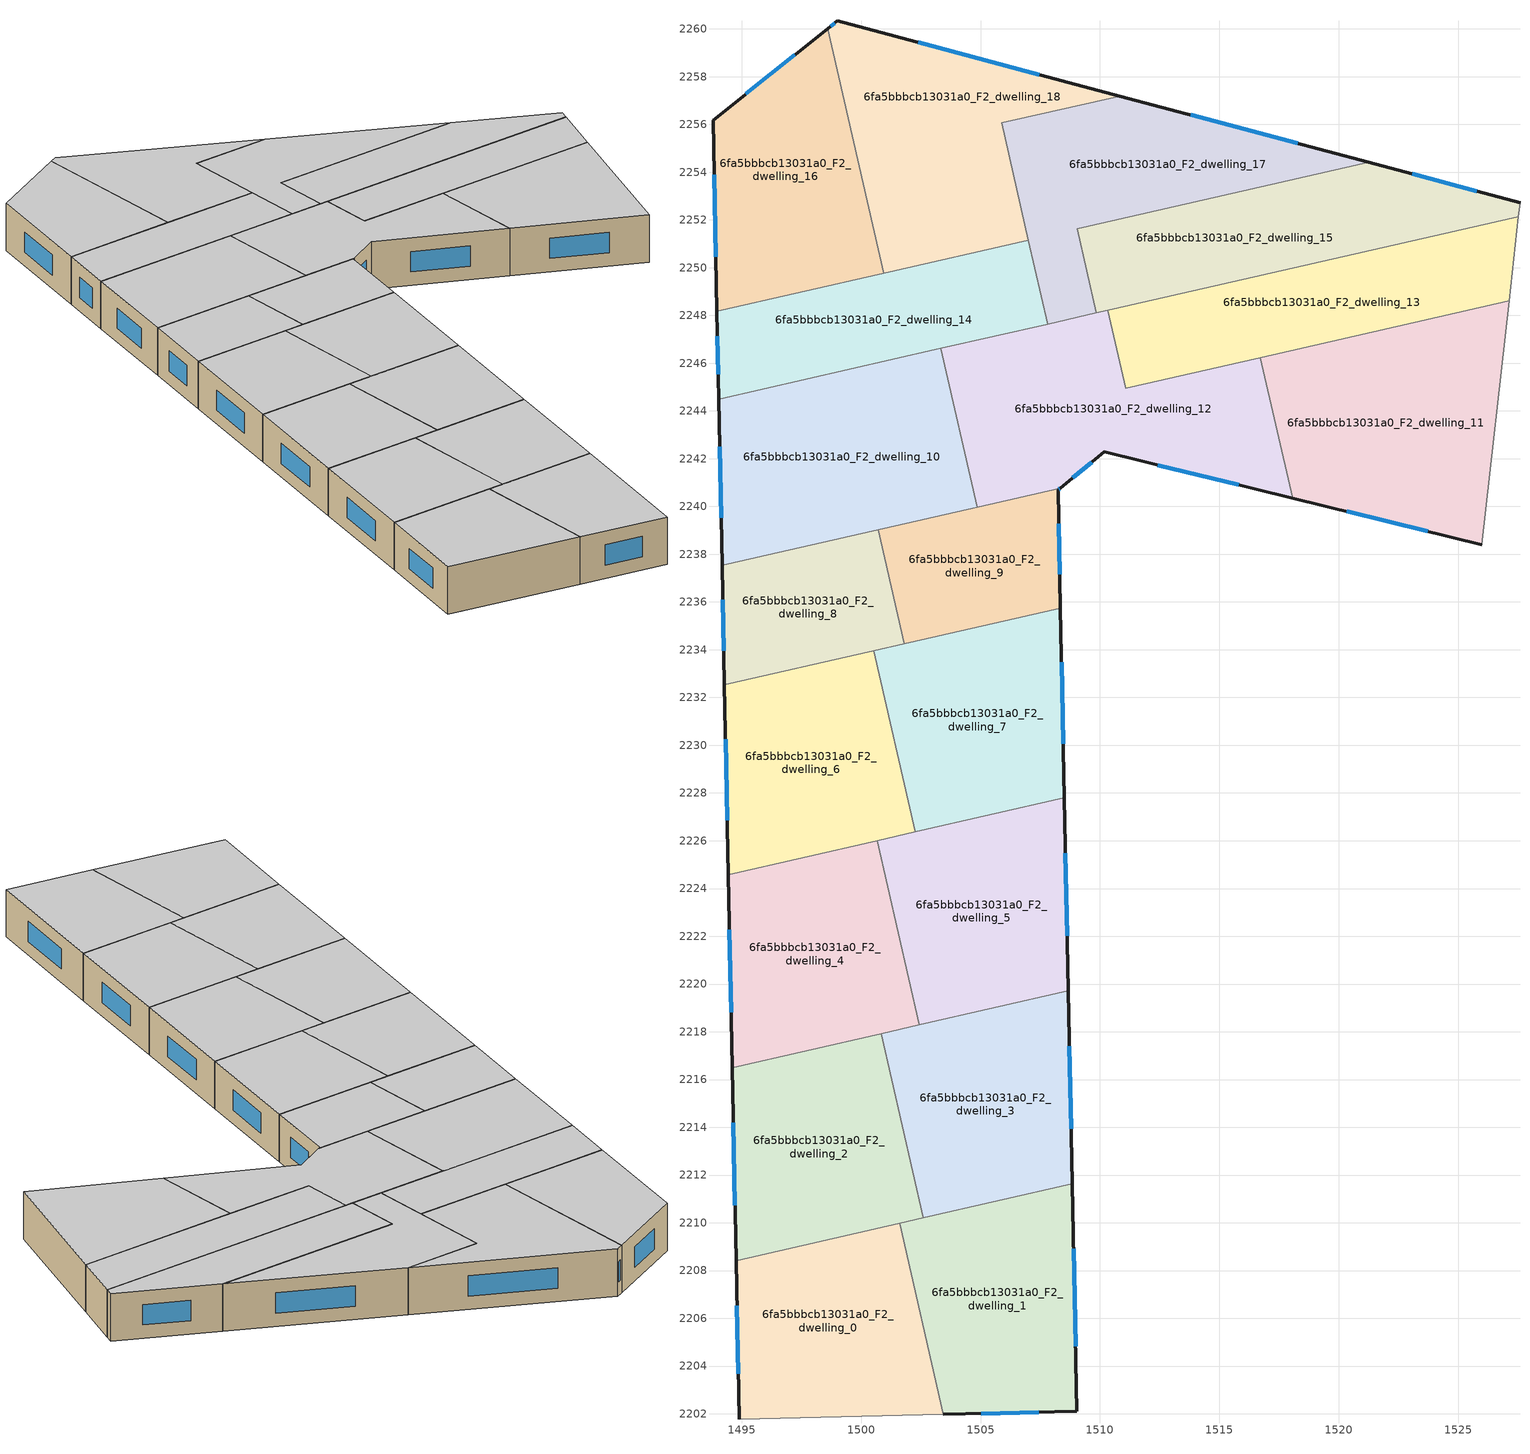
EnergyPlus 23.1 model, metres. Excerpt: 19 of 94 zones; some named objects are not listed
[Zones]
6fa5bbbcb13031a0_F2_dwelling_0
 floor to 6fa5bbbcb13031a0_F1_dwelling_0 (EU_floor_Construction): 1501.61,2209.98 1503.43,2201.97 1494.9,2201.78 1494.76,2208.42 z6
 wall outside (EU_wall_Construction): 1494.76,2208.42 1494.9,2201.78 z6:9
 wall adiabatic (EU_wall_Construction): 1494.9,2201.78 1503.43,2201.97 z6:9
 wall to 6fa5bbbcb13031a0_F2_dwelling_1 (EU_wall_Construction): 1503.43,2201.97 1501.61,2209.98 z6:9
 wall to 6fa5bbbcb13031a0_F2_dwelling_2 (EU_wall_Construction): 1501.61,2209.98 1494.76,2208.42 z6:9
 window (EU_Window_Construction): 1494.8,2206.52 1494.86,2203.68 z6.86:8.14
 ceiling to 6fa5bbbcb13031a0_F3_dwelling_0 (EU_floor_Construction): 1503.43,2201.97 1501.61,2209.98 1494.76,2208.42 1494.9,2201.78 z9
6fa5bbbcb13031a0_F2_dwelling_1
 floor to 6fa5bbbcb13031a0_F1_dwelling_1 (EU_floor_Construction): 1508.84,2211.63 1509.03,2202.1 1503.43,2201.97 1501.61,2209.98 z6
 wall outside (EU_wall_Construction): 1503.43,2201.97 1509.03,2202.1 1508.84,2211.63 z6:9
 wall to 6fa5bbbcb13031a0_F2_dwelling_3 (EU_wall_Construction): 1508.84,2211.63 1502.6,2210.2 z6:9
 wall to 6fa5bbbcb13031a0_F2_dwelling_2 (EU_wall_Construction): 1502.6,2210.21 1501.61,2209.98 z6:9
 window (EU_Window_Construction): 1505.03,2202.01 1507.43,2202.06 / 1508.98,2204.82 1508.9,2208.91 z6.86:8.14
 ceiling to 6fa5bbbcb13031a0_F3_dwelling_1 (EU_floor_Construction): 1509.03,2202.1 1508.84,2211.63 1501.61,2209.98 1503.43,2201.97 z9
6fa5bbbcb13031a0_F2_dwelling_10
 floor to 6fa5bbbcb13031a0_F1_dwelling_10 (EU_floor_Construction): 1503.34,2246.62 1504.86,2239.97 1504.66,2239.93 1494.17,2237.53 1494.03,2244.5 1503.15,2246.58 z6
 wall outside (EU_wall_Construction): 1494.03,2244.5 1494.17,2237.53 z6:9
 wall to 6fa5bbbcb13031a0_F2_dwelling_12 (EU_wall_Construction): 1504.86,2239.97 1503.34,2246.62 z6:9
 wall to 6fa5bbbcb13031a0_F2_dwelling_14 (EU_wall_Construction): 1503.34,2246.62 1503.15,2246.58 1494.03,2244.5 z6:9
 wall to 6fa5bbbcb13031a0_F2_dwelling_9 (EU_wall_Construction): 1500.71,2239.03 1504.66,2239.93 1504.86,2239.97 z6:9
 wall to 6fa5bbbcb13031a0_F2_dwelling_8 (EU_wall_Construction): 1494.17,2237.53 1500.71,2239.03 z6:9
 window (EU_Window_Construction): 1494.07,2242.51 1494.13,2239.52 z6.86:8.14
 ceiling to 6fa5bbbcb13031a0_F3_dwelling_10 (EU_floor_Construction): 1504.66,2239.93 1504.86,2239.97 1503.34,2246.62 1503.15,2246.58 1494.03,2244.5 1494.17,2237.53 z9
6fa5bbbcb13031a0_F2_dwelling_11
 floor to 6fa5bbbcb13031a0_F1_dwelling_11 (EU_floor_Construction): 1527.13,2248.61 1526,2238.4 1518.07,2240.35 1516.72,2246.24 z6
 wall outside (EU_wall_Construction): 1518.07,2240.35 1526,2238.4 z6:9
 wall to 6fa5bbbcb13031a0_F2_dwelling_12 (EU_wall_Construction): 1516.72,2246.24 1518.07,2240.35 z6:9
 wall adiabatic (EU_wall_Construction): 1526,2238.4 1527.13,2248.61 z6:9
 wall to 6fa5bbbcb13031a0_F2_dwelling_13 (EU_wall_Construction): 1527.13,2248.61 1516.72,2246.24 z6:9
 window (EU_Window_Construction): 1520.33,2239.79 1523.73,2238.96 z6.86:8.14
 ceiling to 6fa5bbbcb13031a0_F3_dwelling_11 (EU_floor_Construction): 1526,2238.4 1527.13,2248.61 1516.72,2246.24 1518.07,2240.35 z9
6fa5bbbcb13031a0_F2_dwelling_12
 floor to 6fa5bbbcb13031a0_F1_dwelling_12 (EU_floor_Construction): 1516.72,2246.24 1518.07,2240.35 1510.18,2242.28 1508.34,2240.77 1504.86,2239.97 1503.34,2246.62 1510.33,2248.21 1511.07,2244.95 z6
 wall outside (EU_wall_Construction): 1508.34,2240.77 1510.18,2242.28 1518.07,2240.35 z6:9
 wall to 6fa5bbbcb13031a0_F2_dwelling_13 (EU_wall_Construction): 1516.72,2246.24 1511.07,2244.95 1510.33,2248.21 z6:9
 wall to 6fa5bbbcb13031a0_F2_dwelling_17 (EU_wall_Construction): 1509.86,2248.11 1507.81,2247.64 z6:9
 wall to 6fa5bbbcb13031a0_F2_dwelling_9 (EU_wall_Construction): 1504.86,2239.97 1508.34,2240.77 z6:9
 wall to 6fa5bbbcb13031a0_F2_dwelling_14 (EU_wall_Construction): 1507.81,2247.64 1503.34,2246.62 z6:9
 wall to 6fa5bbbcb13031a0_F2_dwelling_15 (EU_wall_Construction): 1510.33,2248.21 1509.86,2248.11 z6:9
 window (EU_Window_Construction): 1512.43,2241.73 1515.81,2240.9 / 1508.86,2241.2 1509.65,2241.85 z6.86:8.14
 ceiling to 6fa5bbbcb13031a0_F3_dwelling_12 (EU_floor_Construction): 1518.07,2240.35 1516.72,2246.24 1511.07,2244.95 1510.33,2248.21 1503.34,2246.62 1504.86,2239.97 1508.34,2240.77 1510.18,2242.28 z9
6fa5bbbcb13031a0_F2_dwelling_13
 floor to 6fa5bbbcb13031a0_F1_dwelling_13 (EU_floor_Construction): 1527.53,2252.14 1527.13,2248.61 1511.07,2244.95 1510.33,2248.21 z6
 wall adiabatic (EU_wall_Construction): 1527.13,2248.61 1527.53,2252.14 z6:9
 wall to 6fa5bbbcb13031a0_F2_dwelling_15 (EU_wall_Construction): 1527.53,2252.14 1510.33,2248.21 z6:9
 ceiling to 6fa5bbbcb13031a0_F3_dwelling_13 (EU_floor_Construction): 1527.13,2248.61 1527.53,2252.14 1510.33,2248.21 1511.07,2244.95 z9
6fa5bbbcb13031a0_F2_dwelling_14
 floor to 6fa5bbbcb13031a0_F1_dwelling_14 (EU_floor_Construction): 1507,2251.16 1507.81,2247.64 1494.03,2244.5 1493.96,2248.17 z6
 wall outside (EU_wall_Construction): 1493.96,2248.17 1494.03,2244.5 z6:9
 wall to 6fa5bbbcb13031a0_F2_dwelling_17 (EU_wall_Construction): 1507.81,2247.64 1507,2251.15 z6:9
 wall to 6fa5bbbcb13031a0_F2_dwelling_16 (EU_wall_Construction): 1500.94,2249.77 1493.96,2248.17 z6:9
 wall to 6fa5bbbcb13031a0_F2_dwelling_18 (EU_wall_Construction): 1507,2251.16 1500.94,2249.77 z6:9
 window (EU_Window_Construction): 1493.98,2247.12 1494.01,2245.55 z6.86:8.14
 ceiling to 6fa5bbbcb13031a0_F3_dwelling_14 (EU_floor_Construction): 1507.81,2247.64 1507,2251.16 1493.96,2248.17 1494.03,2244.5 z9
6fa5bbbcb13031a0_F2_dwelling_15
 floor to 6fa5bbbcb13031a0_F1_dwelling_15 (EU_floor_Construction): 1527.59,2252.73 1527.53,2252.14 1509.85,2248.11 1509.05,2251.62 1521.27,2254.41 z6
 wall outside (EU_wall_Construction): 1527.59,2252.73 1521.27,2254.41 z6:9
 wall to 6fa5bbbcb13031a0_F2_dwelling_17 (EU_wall_Construction): 1521.27,2254.41 1509.05,2251.62 1509.85,2248.11 z6:9
 wall adiabatic (EU_wall_Construction): 1527.53,2252.14 1527.59,2252.73 z6:9
 window (EU_Window_Construction): 1525.79,2253.21 1523.07,2253.93 z6.86:8.14
 ceiling to 6fa5bbbcb13031a0_F3_dwelling_15 (EU_floor_Construction): 1527.53,2252.14 1527.59,2252.73 1521.27,2254.41 1509.05,2251.62 1509.85,2248.11 z9
6fa5bbbcb13031a0_F2_dwelling_16
 floor to 6fa5bbbcb13031a0_F1_dwelling_16 (EU_floor_Construction): 1498.6,2260.01 1500.94,2249.77 1493.96,2248.17 1493.79,2256.18 z6
 wall outside (EU_wall_Construction): 1498.6,2260.01 1493.79,2256.18 1493.96,2248.17 z6:9
 wall to 6fa5bbbcb13031a0_F2_dwelling_18 (EU_wall_Construction): 1500.94,2249.77 1498.6,2260.01 z6:9
 window (EU_Window_Construction): 1497.23,2258.92 1495.17,2257.27 / 1493.84,2253.89 1493.91,2250.46 z6.86:8.14
 ceiling to 6fa5bbbcb13031a0_F3_dwelling_16 (EU_floor_Construction): 1500.94,2249.77 1498.6,2260.01 1493.79,2256.18 1493.96,2248.17 z9
6fa5bbbcb13031a0_F2_dwelling_17
 floor to 6fa5bbbcb13031a0_F1_dwelling_17 (EU_floor_Construction): 1521.27,2254.41 1509.05,2251.62 1509.85,2248.11 1507.81,2247.64 1505.88,2256.06 1510.82,2257.19 z6
 wall outside (EU_wall_Construction): 1521.27,2254.41 1510.82,2257.19 z6:9
 wall to 6fa5bbbcb13031a0_F2_dwelling_18 (EU_wall_Construction): 1510.82,2257.19 1505.88,2256.06 1507,2251.16 z6:9
 window (EU_Window_Construction): 1518.28,2255.2 1513.81,2256.39 z6.86:8.14
 ceiling to 6fa5bbbcb13031a0_F3_dwelling_17 (EU_floor_Construction): 1521.27,2254.41 1510.82,2257.19 1505.88,2256.06 1507.81,2247.64 1509.85,2248.11 1509.05,2251.62 z9
6fa5bbbcb13031a0_F2_dwelling_18
 floor to 6fa5bbbcb13031a0_F1_dwelling_18 (EU_floor_Construction): 1510.82,2257.19 1505.88,2256.06 1507,2251.16 1500.94,2249.77 1498.6,2260.01 1499.01,2260.33 z6
 wall outside (EU_wall_Construction): 1510.82,2257.19 1499.01,2260.33 1498.6,2260.01 z6:9
 window (EU_Window_Construction): 1498.89,2260.24 1498.72,2260.1 / 1507.45,2258.09 1502.38,2259.43 z6.86:8.14
 ceiling to 6fa5bbbcb13031a0_F3_dwelling_18 (EU_floor_Construction): 1507,2251.16 1505.88,2256.06 1510.82,2257.19 1499.01,2260.33 1498.6,2260.01 1500.94,2249.77 z9
6fa5bbbcb13031a0_F2_dwelling_2
 floor to 6fa5bbbcb13031a0_F1_dwelling_2 (EU_floor_Construction): 1500.84,2217.92 1502.6,2210.21 1494.76,2208.42 1494.6,2216.5 z6
 wall outside (EU_wall_Construction): 1494.6,2216.5 1494.76,2208.42 z6:9
 wall to 6fa5bbbcb13031a0_F2_dwelling_3 (EU_wall_Construction): 1502.6,2210.21 1500.84,2217.92 z6:9
 wall to 6fa5bbbcb13031a0_F2_dwelling_4 (EU_wall_Construction): 1500.84,2217.92 1494.6,2216.5 z6:9
 window (EU_Window_Construction): 1494.64,2214.19 1494.71,2210.73 z6.86:8.14
 ceiling to 6fa5bbbcb13031a0_F3_dwelling_2 (EU_floor_Construction): 1502.6,2210.21 1500.84,2217.92 1494.6,2216.5 1494.76,2208.42 z9
6fa5bbbcb13031a0_F2_dwelling_3
 floor to 6fa5bbbcb13031a0_F1_dwelling_3 (EU_floor_Construction): 1508.67,2219.71 1508.84,2211.63 1502.6,2210.21 1500.84,2217.92 z6
 wall outside (EU_wall_Construction): 1508.84,2211.63 1508.67,2219.71 z6:9
 wall to 6fa5bbbcb13031a0_F2_dwelling_5 (EU_wall_Construction): 1508.67,2219.71 1502.44,2218.29 z6:9
 wall to 6fa5bbbcb13031a0_F2_dwelling_4 (EU_wall_Construction): 1502.43,2218.29 1500.84,2217.92 z6:9
 window (EU_Window_Construction): 1508.79,2213.94 1508.72,2217.4 z6.86:8.14
 ceiling to 6fa5bbbcb13031a0_F3_dwelling_3 (EU_floor_Construction): 1508.84,2211.63 1508.67,2219.71 1500.84,2217.92 1502.6,2210.21 z9
6fa5bbbcb13031a0_F2_dwelling_4
 floor to 6fa5bbbcb13031a0_F1_dwelling_4 (EU_floor_Construction): 1500.67,2226.01 1502.43,2218.29 1494.6,2216.5 1494.43,2224.58 z6
 wall outside (EU_wall_Construction): 1494.43,2224.58 1494.6,2216.5 z6:9
 wall to 6fa5bbbcb13031a0_F2_dwelling_5 (EU_wall_Construction): 1502.43,2218.29 1500.67,2226.01 z6:9
 wall to 6fa5bbbcb13031a0_F2_dwelling_6 (EU_wall_Construction): 1500.67,2226.01 1494.43,2224.58 z6:9
 window (EU_Window_Construction): 1494.48,2222.27 1494.55,2218.81 z6.86:8.14
 ceiling to 6fa5bbbcb13031a0_F3_dwelling_4 (EU_floor_Construction): 1502.43,2218.29 1500.67,2226.01 1494.43,2224.58 1494.6,2216.5 z9
6fa5bbbcb13031a0_F2_dwelling_5
 floor to 6fa5bbbcb13031a0_F1_dwelling_5 (EU_floor_Construction): 1508.51,2227.8 1508.67,2219.71 1502.43,2218.29 1500.67,2226.01 z6
 wall outside (EU_wall_Construction): 1508.67,2219.71 1508.51,2227.8 z6:9
 wall to 6fa5bbbcb13031a0_F2_dwelling_7 (EU_wall_Construction): 1508.51,2227.8 1502.26,2226.37 z6:9
 wall to 6fa5bbbcb13031a0_F2_dwelling_6 (EU_wall_Construction): 1502.26,2226.37 1500.67,2226.01 z6:9
 window (EU_Window_Construction): 1508.63,2222.02 1508.56,2225.49 z6.86:8.14
 ceiling to 6fa5bbbcb13031a0_F3_dwelling_5 (EU_floor_Construction): 1508.67,2219.71 1508.51,2227.8 1500.67,2226.01 1502.43,2218.29 z9
6fa5bbbcb13031a0_F2_dwelling_6
 floor to 6fa5bbbcb13031a0_F1_dwelling_6 (EU_floor_Construction): 1500.53,2233.95 1502.26,2226.37 1494.43,2224.58 1494.27,2232.52 z6
 wall outside (EU_wall_Construction): 1494.27,2232.52 1494.43,2224.58 z6:9
 wall to 6fa5bbbcb13031a0_F2_dwelling_7 (EU_wall_Construction): 1502.26,2226.37 1500.53,2233.95 z6:9
 wall to 6fa5bbbcb13031a0_F2_dwelling_8 (EU_wall_Construction): 1500.53,2233.95 1494.27,2232.52 z6:9
 window (EU_Window_Construction): 1494.32,2230.25 1494.39,2226.85 z6.86:8.14
 ceiling to 6fa5bbbcb13031a0_F3_dwelling_6 (EU_floor_Construction): 1502.26,2226.37 1500.53,2233.95 1494.27,2232.52 1494.43,2224.58 z9
6fa5bbbcb13031a0_F2_dwelling_7
 floor to 6fa5bbbcb13031a0_F1_dwelling_7 (EU_floor_Construction): 1508.35,2235.74 1508.51,2227.8 1502.26,2226.37 1500.53,2233.95 z6
 wall outside (EU_wall_Construction): 1508.51,2227.8 1508.35,2235.74 z6:9
 wall to 6fa5bbbcb13031a0_F2_dwelling_9 (EU_wall_Construction): 1508.35,2235.74 1501.81,2234.24 z6:9
 wall to 6fa5bbbcb13031a0_F2_dwelling_8 (EU_wall_Construction): 1501.81,2234.24 1500.53,2233.95 z6:9
 window (EU_Window_Construction): 1508.46,2230.06 1508.39,2233.47 z6.86:8.14
 ceiling to 6fa5bbbcb13031a0_F3_dwelling_7 (EU_floor_Construction): 1508.51,2227.8 1508.35,2235.74 1500.53,2233.95 1502.26,2226.37 z9
6fa5bbbcb13031a0_F2_dwelling_8
 floor to 6fa5bbbcb13031a0_F1_dwelling_8 (EU_floor_Construction): 1500.71,2239.03 1501.81,2234.24 1494.27,2232.52 1494.17,2237.53 z6
 wall outside (EU_wall_Construction): 1494.17,2237.53 1494.27,2232.52 z6:9
 wall to 6fa5bbbcb13031a0_F2_dwelling_9 (EU_wall_Construction): 1501.81,2234.24 1500.71,2239.03 z6:9
 window (EU_Window_Construction): 1494.2,2236.1 1494.24,2233.95 z6.86:8.14
 ceiling to 6fa5bbbcb13031a0_F3_dwelling_8 (EU_floor_Construction): 1501.81,2234.24 1500.71,2239.03 1494.17,2237.53 1494.27,2232.52 z9
6fa5bbbcb13031a0_F2_dwelling_9
 floor to 6fa5bbbcb13031a0_F1_dwelling_9 (EU_floor_Construction): 1508.34,2240.77 1508.25,2240.69 1508.35,2235.74 1501.81,2234.24 1500.71,2239.03 z6
 wall outside (EU_wall_Construction): 1508.35,2235.74 1508.25,2240.69 1508.34,2240.77 z6:9
 window (EU_Window_Construction): 1508.27,2240.71 1508.31,2240.75 / 1508.32,2237.15 1508.27,2239.28 z6.86:8.14
 ceiling to 6fa5bbbcb13031a0_F3_dwelling_9 (EU_floor_Construction): 1508.35,2235.74 1508.25,2240.69 1508.34,2240.77 1500.71,2239.03 1501.81,2234.24 z9
[Building]
EU S2 Campaign: North Axis=0; Terrain=City; Solar Distribution=FullExterior
[Site:Location]
Helsinki-Vantaa.AP: Latitude=60.317; Longitude=24.963; Time Zone=2; Elevation=54.6
[SizingPeriod:WeatherFileDays]
AnnualSizingPeriod: Begin Month=1; Begin Day of Month=1; End Month=12; End Day of Month=31; Day of Week for Start Day=Monday; Use Weather File Daylight Saving Period=No; Use Weather File Rain and Snow Indicators=No
[MATERIAL]
EU_InternalMass_Material: Roughness=MediumRough; Thickness=0.1; Conductivity=1; Density=1800; Specific Heat=900; Thermal Absorptance=0.9; Solar Absorptance=0.7; Visible Absorptance=0.7
[MATERIAL:NOMASS] Roughness=MediumRough; Thermal Absorptance=0.9; Solar Absorptance=0.7; Visible Absorptance=0.7
Name | Thermal Resistance
EU_wall_NoMass | 1.10183
EU_floor_NoMass | 1.70606
[WINDOWMATERIAL:SIMPLEGLAZINGSYSTEM]
EU_Window_SimpleGlazing: UFactor=3.11035; Solar Heat Gain Coefficient=0.8; Visible Transmittance=0.8
[CONSTRUCTION]
EU_wall_Construction: EU_wall_NoMass
EU_floor_Construction: EU_floor_NoMass
EU_Window_Construction: EU_Window_SimpleGlazing
EU_InternalMass_Construction: EU_InternalMass_Material
[ZONE] Type=1; Multiplier=1; Ceiling Height=autocalculate; Floor Area=autocalculate; Part of Total Floor Area=Yes
Name | Volume
6fa5bbbcb13031a0_F2_dwelling_0 | 171.475
6fa5bbbcb13031a0_F2_dwelling_1; 6fa5bbbcb13031a0_F2_dwelling_16 | 171.489
6fa5bbbcb13031a0_F2_dwelling_10 | 209.736
6fa5bbbcb13031a0_F2_dwelling_11 | 221.567
6fa5bbbcb13031a0_F2_dwelling_12 | 219.722
6fa5bbbcb13031a0_F2_dwelling_13 | 171.511
6fa5bbbcb13031a0_F2_dwelling_14 | 148.781
6fa5bbbcb13031a0_F2_dwelling_15 | 171.483
6fa5bbbcb13031a0_F2_dwelling_17 | 171.484
6fa5bbbcb13031a0_F2_dwelling_18 | 194.187
6fa5bbbcb13031a0_F2_dwelling_2 | 171.497
6fa5bbbcb13031a0_F2_dwelling_3 | 171.502
6fa5bbbcb13031a0_F2_dwelling_4 | 171.473
6fa5bbbcb13031a0_F2_dwelling_5 | 171.477
6fa5bbbcb13031a0_F2_dwelling_6 | 168.4
6fa5bbbcb13031a0_F2_dwelling_7 | 168.394
6fa5bbbcb13031a0_F2_dwelling_8 | 106.294
6fa5bbbcb13031a0_F2_dwelling_9 | 106.289
[INTERNALMASS] Construction=EU_InternalMass_Construction
Name | Zone or ZoneList | Surface Area
6fa5bbbcb13031a0_F2_dwelling_0_EU_InternalMass | 6fa5bbbcb13031a0_F2_dwelling_0 | 57.157
6fa5bbbcb13031a0_F2_dwelling_1_EU_InternalMass | 6fa5bbbcb13031a0_F2_dwelling_1 | 57.1641
6fa5bbbcb13031a0_F2_dwelling_2_EU_InternalMass | 6fa5bbbcb13031a0_F2_dwelling_2 | 57.1657
6fa5bbbcb13031a0_F2_dwelling_3_EU_InternalMass | 6fa5bbbcb13031a0_F2_dwelling_3 | 57.1694
6fa5bbbcb13031a0_F2_dwelling_4_EU_InternalMass | 6fa5bbbcb13031a0_F2_dwelling_4 | 57.1559
6fa5bbbcb13031a0_F2_dwelling_5_EU_InternalMass | 6fa5bbbcb13031a0_F2_dwelling_5 | 57.1566
6fa5bbbcb13031a0_F2_dwelling_6_EU_InternalMass | 6fa5bbbcb13031a0_F2_dwelling_6 | 56.1335
6fa5bbbcb13031a0_F2_dwelling_7_EU_InternalMass | 6fa5bbbcb13031a0_F2_dwelling_7 | 56.1311
6fa5bbbcb13031a0_F2_dwelling_8_EU_InternalMass | 6fa5bbbcb13031a0_F2_dwelling_8 | 35.4298
6fa5bbbcb13031a0_F2_dwelling_9_EU_InternalMass | 6fa5bbbcb13031a0_F2_dwelling_9 | 35.4302
6fa5bbbcb13031a0_F2_dwelling_10_EU_InternalMass | 6fa5bbbcb13031a0_F2_dwelling_10 | 69.9133
6fa5bbbcb13031a0_F2_dwelling_11_EU_InternalMass | 6fa5bbbcb13031a0_F2_dwelling_11 | 73.8579
6fa5bbbcb13031a0_F2_dwelling_12_EU_InternalMass | 6fa5bbbcb13031a0_F2_dwelling_12 | 73.2445
6fa5bbbcb13031a0_F2_dwelling_13_EU_InternalMass | 6fa5bbbcb13031a0_F2_dwelling_13 | 57.1706
6fa5bbbcb13031a0_F2_dwelling_14_EU_InternalMass | 6fa5bbbcb13031a0_F2_dwelling_14 | 49.5892
6fa5bbbcb13031a0_F2_dwelling_15_EU_InternalMass | 6fa5bbbcb13031a0_F2_dwelling_15 | 57.1594
6fa5bbbcb13031a0_F2_dwelling_16_EU_InternalMass | 6fa5bbbcb13031a0_F2_dwelling_16 | 57.1629
6fa5bbbcb13031a0_F2_dwelling_17_EU_InternalMass | 6fa5bbbcb13031a0_F2_dwelling_17 | 57.1611
6fa5bbbcb13031a0_F2_dwelling_18_EU_InternalMass | 6fa5bbbcb13031a0_F2_dwelling_18 | 64.7305
[OTHEREQUIPMENT] Fuel Type=Electricity; Design Level Calculation Method=Watts/Area; Power per Zone Floor Area=1; Fraction Latent=0; Fraction Radiant=0; Fraction Lost=0; Carbon Dioxide Generation Rate=0; EndUse Subcategory=EU_Step8_InternalGains
Name | Zone or ZoneList or Space or SpaceList | Schedule
EU_Step8_InternalGain_6fa5bbbcb13031a0_F2_dwelling_0_f000 | 6fa5bbbcb13031a0_F2_dwelling_0 | EU_Step8_GainSchedule_6fa5bbbcb13031a0_F2_dwelling_0_f000
EU_Step8_InternalGain_6fa5bbbcb13031a0_F2_dwelling_1_f000 | 6fa5bbbcb13031a0_F2_dwelling_1 | EU_Step8_GainSchedule_6fa5bbbcb13031a0_F2_dwelling_1_f000
EU_Step8_InternalGain_6fa5bbbcb13031a0_F2_dwelling_2_f000 | 6fa5bbbcb13031a0_F2_dwelling_2 | EU_Step8_GainSchedule_6fa5bbbcb13031a0_F2_dwelling_2_f000
EU_Step8_InternalGain_6fa5bbbcb13031a0_F2_dwelling_3_f000 | 6fa5bbbcb13031a0_F2_dwelling_3 | EU_Step8_GainSchedule_6fa5bbbcb13031a0_F2_dwelling_3_f000
EU_Step8_InternalGain_6fa5bbbcb13031a0_F2_dwelling_4_f000 | 6fa5bbbcb13031a0_F2_dwelling_4 | EU_Step8_GainSchedule_6fa5bbbcb13031a0_F2_dwelling_4_f000
EU_Step8_InternalGain_6fa5bbbcb13031a0_F2_dwelling_5_f000 | 6fa5bbbcb13031a0_F2_dwelling_5 | EU_Step8_GainSchedule_6fa5bbbcb13031a0_F2_dwelling_5_f000
EU_Step8_InternalGain_6fa5bbbcb13031a0_F2_dwelling_6_f000 | 6fa5bbbcb13031a0_F2_dwelling_6 | EU_Step8_GainSchedule_6fa5bbbcb13031a0_F2_dwelling_6_f000
EU_Step8_InternalGain_6fa5bbbcb13031a0_F2_dwelling_7_f000 | 6fa5bbbcb13031a0_F2_dwelling_7 | EU_Step8_GainSchedule_6fa5bbbcb13031a0_F2_dwelling_7_f000
EU_Step8_InternalGain_6fa5bbbcb13031a0_F2_dwelling_8_f000 | 6fa5bbbcb13031a0_F2_dwelling_8 | EU_Step8_GainSchedule_6fa5bbbcb13031a0_F2_dwelling_8_f000
EU_Step8_InternalGain_6fa5bbbcb13031a0_F2_dwelling_9_f000 | 6fa5bbbcb13031a0_F2_dwelling_9 | EU_Step8_GainSchedule_6fa5bbbcb13031a0_F2_dwelling_9_f000
EU_Step8_InternalGain_6fa5bbbcb13031a0_F2_dwelling_10_f000 | 6fa5bbbcb13031a0_F2_dwelling_10 | EU_Step8_GainSchedule_6fa5bbbcb13031a0_F2_dwelling_10_f000
EU_Step8_InternalGain_6fa5bbbcb13031a0_F2_dwelling_11_f000 | 6fa5bbbcb13031a0_F2_dwelling_11 | EU_Step8_GainSchedule_6fa5bbbcb13031a0_F2_dwelling_11_f000
EU_Step8_InternalGain_6fa5bbbcb13031a0_F2_dwelling_12_f000 | 6fa5bbbcb13031a0_F2_dwelling_12 | EU_Step8_GainSchedule_6fa5bbbcb13031a0_F2_dwelling_12_f000
EU_Step8_InternalGain_6fa5bbbcb13031a0_F2_dwelling_13_f000 | 6fa5bbbcb13031a0_F2_dwelling_13 | EU_Step8_GainSchedule_6fa5bbbcb13031a0_F2_dwelling_13_f000
EU_Step8_InternalGain_6fa5bbbcb13031a0_F2_dwelling_14_f000 | 6fa5bbbcb13031a0_F2_dwelling_14 | EU_Step8_GainSchedule_6fa5bbbcb13031a0_F2_dwelling_14_f000
EU_Step8_InternalGain_6fa5bbbcb13031a0_F2_dwelling_15_f000 | 6fa5bbbcb13031a0_F2_dwelling_15 | EU_Step8_GainSchedule_6fa5bbbcb13031a0_F2_dwelling_15_f000
EU_Step8_InternalGain_6fa5bbbcb13031a0_F2_dwelling_16_f000 | 6fa5bbbcb13031a0_F2_dwelling_16 | EU_Step8_GainSchedule_6fa5bbbcb13031a0_F2_dwelling_16_f000
EU_Step8_InternalGain_6fa5bbbcb13031a0_F2_dwelling_17_f000 | 6fa5bbbcb13031a0_F2_dwelling_17 | EU_Step8_GainSchedule_6fa5bbbcb13031a0_F2_dwelling_17_f000
EU_Step8_InternalGain_6fa5bbbcb13031a0_F2_dwelling_18_f000 | 6fa5bbbcb13031a0_F2_dwelling_18 | EU_Step8_GainSchedule_6fa5bbbcb13031a0_F2_dwelling_18_f000
[ZONEVENTILATION:DESIGNFLOWRATE] Schedule=EU_AlwaysOn; Design Flow Rate Calculation Method=AirChanges/Hour; Air Changes per Hour=0.756316; Ventilation Type=Natural; Fan Pressure Rise=0; Fan Total Efficiency=1; Constant Term Coefficient=1; Temperature Term Coefficient=0; Velocity Term Coefficient=0; Velocity Squared Term Coefficient=0; Minimum Indoor Temperature=-100; Maximum Indoor Temperature=100; Delta Temperature=-100; Minimum Outdoor Temperature=-100; Maximum Outdoor Temperature=100; Maximum Wind Speed=40
Name | Zone or ZoneList or Space or SpaceList
EU_ConstantAir_6fa5bbbcb13031a0_F2_dwelling_0 | 6fa5bbbcb13031a0_F2_dwelling_0
EU_ConstantAir_6fa5bbbcb13031a0_F2_dwelling_1 | 6fa5bbbcb13031a0_F2_dwelling_1
EU_ConstantAir_6fa5bbbcb13031a0_F2_dwelling_2 | 6fa5bbbcb13031a0_F2_dwelling_2
EU_ConstantAir_6fa5bbbcb13031a0_F2_dwelling_3 | 6fa5bbbcb13031a0_F2_dwelling_3
EU_ConstantAir_6fa5bbbcb13031a0_F2_dwelling_4 | 6fa5bbbcb13031a0_F2_dwelling_4
EU_ConstantAir_6fa5bbbcb13031a0_F2_dwelling_5 | 6fa5bbbcb13031a0_F2_dwelling_5
EU_ConstantAir_6fa5bbbcb13031a0_F2_dwelling_6 | 6fa5bbbcb13031a0_F2_dwelling_6
EU_ConstantAir_6fa5bbbcb13031a0_F2_dwelling_7 | 6fa5bbbcb13031a0_F2_dwelling_7
EU_ConstantAir_6fa5bbbcb13031a0_F2_dwelling_8 | 6fa5bbbcb13031a0_F2_dwelling_8
EU_ConstantAir_6fa5bbbcb13031a0_F2_dwelling_9 | 6fa5bbbcb13031a0_F2_dwelling_9
EU_ConstantAir_6fa5bbbcb13031a0_F2_dwelling_10 | 6fa5bbbcb13031a0_F2_dwelling_10
EU_ConstantAir_6fa5bbbcb13031a0_F2_dwelling_11 | 6fa5bbbcb13031a0_F2_dwelling_11
EU_ConstantAir_6fa5bbbcb13031a0_F2_dwelling_12 | 6fa5bbbcb13031a0_F2_dwelling_12
EU_ConstantAir_6fa5bbbcb13031a0_F2_dwelling_13 | 6fa5bbbcb13031a0_F2_dwelling_13
EU_ConstantAir_6fa5bbbcb13031a0_F2_dwelling_14 | 6fa5bbbcb13031a0_F2_dwelling_14
EU_ConstantAir_6fa5bbbcb13031a0_F2_dwelling_15 | 6fa5bbbcb13031a0_F2_dwelling_15
EU_ConstantAir_6fa5bbbcb13031a0_F2_dwelling_16 | 6fa5bbbcb13031a0_F2_dwelling_16
EU_ConstantAir_6fa5bbbcb13031a0_F2_dwelling_17 | 6fa5bbbcb13031a0_F2_dwelling_17
EU_ConstantAir_6fa5bbbcb13031a0_F2_dwelling_18 | 6fa5bbbcb13031a0_F2_dwelling_18
[HVACTEMPLATE:ZONE:IDEALLOADSAIRSYSTEM] System Availability Schedule=EU_AlwaysOn; Maximum Heating Supply Air Temperature=50; Minimum Cooling Supply Air Temperature=13; Maximum Heating Supply Air Humidity Ratio=0.0156; Minimum Cooling Supply Air Humidity Ratio=0.0077; Heating Limit=NoLimit; Cooling Limit=NoLimit; Heating Availability Schedule=EU_AlwaysOn; Cooling Availability Schedule=EU_CoolingOff; Dehumidification Control Type=ConstantSensibleHeatRatio; Cooling Sensible Heat Ratio=0.7; Dehumidification Setpoint=60; Humidification Control Type=None; Humidification Setpoint=30; Outdoor Air Method=None; Outdoor Air Flow Rate per Person=0.00944; Outdoor Air Flow Rate per Zone Floor Area=0; Outdoor Air Flow Rate per Zone=0; Demand Controlled Ventilation Type=None; Outdoor Air Economizer Type=NoEconomizer; Heat Recovery Type=None; Sensible Heat Recovery Effectiveness=0.7; Latent Heat Recovery Effectiveness=0.65
Name | Template Thermostat
6fa5bbbcb13031a0_F2_dwelling_0 | EU_HeatOnly_6fa5bbbcb13031a0_F2_dwelling_0
6fa5bbbcb13031a0_F2_dwelling_1 | EU_HeatOnly_6fa5bbbcb13031a0_F2_dwelling_1
6fa5bbbcb13031a0_F2_dwelling_2 | EU_HeatOnly_6fa5bbbcb13031a0_F2_dwelling_2
6fa5bbbcb13031a0_F2_dwelling_3 | EU_HeatOnly_6fa5bbbcb13031a0_F2_dwelling_3
6fa5bbbcb13031a0_F2_dwelling_4 | EU_HeatOnly_6fa5bbbcb13031a0_F2_dwelling_4
6fa5bbbcb13031a0_F2_dwelling_5 | EU_HeatOnly_6fa5bbbcb13031a0_F2_dwelling_5
6fa5bbbcb13031a0_F2_dwelling_6 | EU_HeatOnly_6fa5bbbcb13031a0_F2_dwelling_6
6fa5bbbcb13031a0_F2_dwelling_7 | EU_HeatOnly_6fa5bbbcb13031a0_F2_dwelling_7
6fa5bbbcb13031a0_F2_dwelling_8 | EU_HeatOnly_6fa5bbbcb13031a0_F2_dwelling_8
6fa5bbbcb13031a0_F2_dwelling_9 | EU_HeatOnly_6fa5bbbcb13031a0_F2_dwelling_9
6fa5bbbcb13031a0_F2_dwelling_10 | EU_HeatOnly_6fa5bbbcb13031a0_F2_dwelling_10
6fa5bbbcb13031a0_F2_dwelling_11 | EU_HeatOnly_6fa5bbbcb13031a0_F2_dwelling_11
6fa5bbbcb13031a0_F2_dwelling_12 | EU_HeatOnly_6fa5bbbcb13031a0_F2_dwelling_12
6fa5bbbcb13031a0_F2_dwelling_13 | EU_HeatOnly_6fa5bbbcb13031a0_F2_dwelling_13
6fa5bbbcb13031a0_F2_dwelling_14 | EU_HeatOnly_6fa5bbbcb13031a0_F2_dwelling_14
6fa5bbbcb13031a0_F2_dwelling_15 | EU_HeatOnly_6fa5bbbcb13031a0_F2_dwelling_15
6fa5bbbcb13031a0_F2_dwelling_16 | EU_HeatOnly_6fa5bbbcb13031a0_F2_dwelling_16
6fa5bbbcb13031a0_F2_dwelling_17 | EU_HeatOnly_6fa5bbbcb13031a0_F2_dwelling_17
6fa5bbbcb13031a0_F2_dwelling_18 | EU_HeatOnly_6fa5bbbcb13031a0_F2_dwelling_18
[SIZING:ZONE] Zone Cooling Design Supply Air Temperature Input Method=SupplyAirTemperature; Zone Cooling Design Supply Air Temperature=13; Zone Heating Design Supply Air Temperature Input Method=SupplyAirTemperature; Zone Heating Design Supply Air Temperature=50; Zone Cooling Design Supply Air Humidity Ratio=0.008; Zone Heating Design Supply Air Humidity Ratio=0.008; Cooling Design Air Flow Method=DesignDay; Cooling Design Air Flow Rate=0; Cooling Minimum Air Flow per Zone Floor Area=0.000762; Cooling Minimum Air Flow=0; Cooling Minimum Air Flow Fraction=0.2; Heating Design Air Flow Method=DesignDay; Heating Design Air Flow Rate=0; Heating Maximum Air Flow per Zone Floor Area=0.002032; Heating Maximum Air Flow=0.141576; Heating Maximum Air Flow Fraction=0.3; Account for Dedicated Outdoor Air System=No; Dedicated Outdoor Air System Control Strategy=NeutralSupplyAir; Dedicated Outdoor Air Low Setpoint Temperature for Design=autosize; Dedicated Outdoor Air High Setpoint Temperature for Design=autosize; Zone Load Sizing Method=Sensible Load Only No Latent Load; Zone Latent Cooling Design Supply Air Humidity Ratio Input Method=HumidityRatioDifference; Zone Cooling Design Supply Air Humidity Ratio Difference=0.005; Zone Latent Heating Design Supply Air Humidity Ratio Input Method=HumidityRatioDifference; Zone Humidification Design Supply Air Humidity Ratio Difference=0.005
6fa5bbbcb13031a0_F2_dwelling_0; 6fa5bbbcb13031a0_F2_dwelling_1; 6fa5bbbcb13031a0_F2_dwelling_2; 6fa5bbbcb13031a0_F2_dwelling_3; 6fa5bbbcb13031a0_F2_dwelling_4; 6fa5bbbcb13031a0_F2_dwelling_5; 6fa5bbbcb13031a0_F2_dwelling_6; 6fa5bbbcb13031a0_F2_dwelling_7; 6fa5bbbcb13031a0_F2_dwelling_8; 6fa5bbbcb13031a0_F2_dwelling_9; 6fa5bbbcb13031a0_F2_dwelling_10; 6fa5bbbcb13031a0_F2_dwelling_11; 6fa5bbbcb13031a0_F2_dwelling_12; 6fa5bbbcb13031a0_F2_dwelling_13; 6fa5bbbcb13031a0_F2_dwelling_14; 6fa5bbbcb13031a0_F2_dwelling_15; 6fa5bbbcb13031a0_F2_dwelling_16; 6fa5bbbcb13031a0_F2_dwelling_17; 6fa5bbbcb13031a0_F2_dwelling_18
[SCHEDULE:CONSTANT]
Name | Hourly Value
EU_AlwaysOn | 1
EU_CoolingOff | 0
[SCHEDULE:FILE] Column Number=1; Rows to Skip at Top=0; Number of Hours of Data=8760; Column Separator=Comma; Interpolate to Timestep=No; Minutes per Item=60; Adjust Schedule for Daylight Savings=Yes
Name | File
EU_Step8_GainSchedule_6fa5bbbcb13031a0_F2_dwelling_0_f000 | ../../schedules/6fa5bbbcb13031a0/6fa5bbbcb13031a0_F2_dwelling_0_f000_gain.csv
EU_Step8_GainSchedule_6fa5bbbcb13031a0_F2_dwelling_1_f000 | ../../schedules/6fa5bbbcb13031a0/6fa5bbbcb13031a0_F2_dwelling_1_f000_gain.csv
EU_Step8_GainSchedule_6fa5bbbcb13031a0_F2_dwelling_2_f000 | ../../schedules/6fa5bbbcb13031a0/6fa5bbbcb13031a0_F2_dwelling_2_f000_gain.csv
EU_Step8_GainSchedule_6fa5bbbcb13031a0_F2_dwelling_3_f000 | ../../schedules/6fa5bbbcb13031a0/6fa5bbbcb13031a0_F2_dwelling_3_f000_gain.csv
EU_Step8_GainSchedule_6fa5bbbcb13031a0_F2_dwelling_4_f000 | ../../schedules/6fa5bbbcb13031a0/6fa5bbbcb13031a0_F2_dwelling_4_f000_gain.csv
EU_Step8_GainSchedule_6fa5bbbcb13031a0_F2_dwelling_5_f000 | ../../schedules/6fa5bbbcb13031a0/6fa5bbbcb13031a0_F2_dwelling_5_f000_gain.csv
EU_Step8_GainSchedule_6fa5bbbcb13031a0_F2_dwelling_6_f000 | ../../schedules/6fa5bbbcb13031a0/6fa5bbbcb13031a0_F2_dwelling_6_f000_gain.csv
EU_Step8_GainSchedule_6fa5bbbcb13031a0_F2_dwelling_7_f000 | ../../schedules/6fa5bbbcb13031a0/6fa5bbbcb13031a0_F2_dwelling_7_f000_gain.csv
EU_Step8_GainSchedule_6fa5bbbcb13031a0_F2_dwelling_8_f000 | ../../schedules/6fa5bbbcb13031a0/6fa5bbbcb13031a0_F2_dwelling_8_f000_gain.csv
EU_Step8_GainSchedule_6fa5bbbcb13031a0_F2_dwelling_9_f000 | ../../schedules/6fa5bbbcb13031a0/6fa5bbbcb13031a0_F2_dwelling_9_f000_gain.csv
EU_Step8_GainSchedule_6fa5bbbcb13031a0_F2_dwelling_10_f000 | ../../schedules/6fa5bbbcb13031a0/6fa5bbbcb13031a0_F2_dwelling_10_f000_gain.csv
EU_Step8_GainSchedule_6fa5bbbcb13031a0_F2_dwelling_11_f000 | ../../schedules/6fa5bbbcb13031a0/6fa5bbbcb13031a0_F2_dwelling_11_f000_gain.csv
EU_Step8_GainSchedule_6fa5bbbcb13031a0_F2_dwelling_12_f000 | ../../schedules/6fa5bbbcb13031a0/6fa5bbbcb13031a0_F2_dwelling_12_f000_gain.csv
EU_Step8_GainSchedule_6fa5bbbcb13031a0_F2_dwelling_13_f000 | ../../schedules/6fa5bbbcb13031a0/6fa5bbbcb13031a0_F2_dwelling_13_f000_gain.csv
EU_Step8_GainSchedule_6fa5bbbcb13031a0_F2_dwelling_14_f000 | ../../schedules/6fa5bbbcb13031a0/6fa5bbbcb13031a0_F2_dwelling_14_f000_gain.csv
EU_Step8_GainSchedule_6fa5bbbcb13031a0_F2_dwelling_15_f000 | ../../schedules/6fa5bbbcb13031a0/6fa5bbbcb13031a0_F2_dwelling_15_f000_gain.csv
EU_Step8_GainSchedule_6fa5bbbcb13031a0_F2_dwelling_16_f000 | ../../schedules/6fa5bbbcb13031a0/6fa5bbbcb13031a0_F2_dwelling_16_f000_gain.csv
EU_Step8_GainSchedule_6fa5bbbcb13031a0_F2_dwelling_17_f000 | ../../schedules/6fa5bbbcb13031a0/6fa5bbbcb13031a0_F2_dwelling_17_f000_gain.csv
EU_Step8_GainSchedule_6fa5bbbcb13031a0_F2_dwelling_18_f000 | ../../schedules/6fa5bbbcb13031a0/6fa5bbbcb13031a0_F2_dwelling_18_f000_gain.csv
